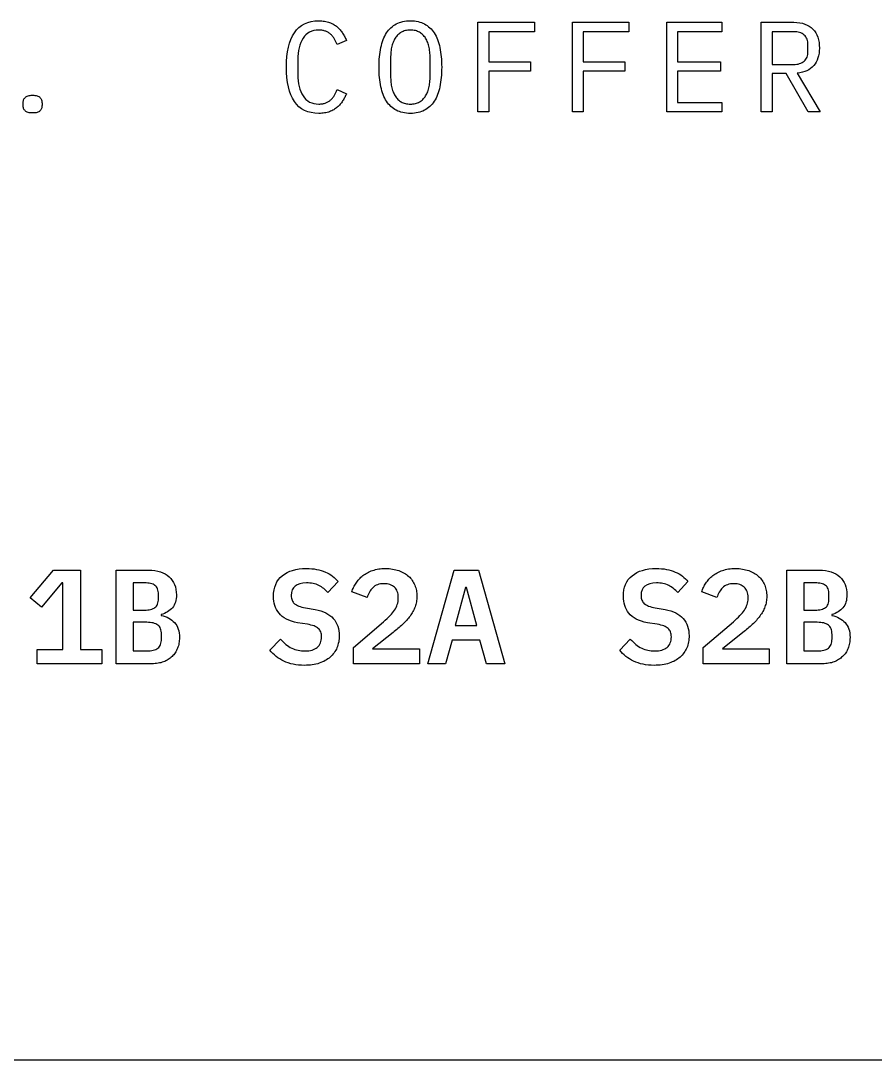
# Model space of a CAD drawing. Header units: metres. Extents: x 0 to 107, y 0 to 94.
# Drawn here: x 44.24 to 58.9, y 0 to 17.83 of the extents above; entities that cross this region are included whole.
import ezdxf

# ---------------------------------------------------------------- set-up
doc = ezdxf.new("R2010")
doc.units = ezdxf.units.M
doc.layers.add('ENGRAVE', color=7, linetype='Continuous')
doc.layers.add('OUTLINE', color=7, linetype='Continuous')

msp = doc.modelspace()

# ---------------------------------------------------------------- linework, layer by layer
at = {"layer": 'ENGRAVE'}
for points in [[(48.833, 16.693), (48.818, 16.77), (48.808, 16.852), (48.801, 16.94), (48.799, 17.033), (48.801, 17.127), (48.808, 17.214), (48.818, 17.297), (48.833, 17.373), (48.853, 17.444), (48.876, 17.509), (48.904, 17.569), (48.936, 17.623), (48.973, 17.671), (49.014, 17.712), (49.06, 17.747), (49.11, 17.776), (49.165, 17.799), (49.224, 17.815), (49.287, 17.824), (49.356, 17.827), (49.382, 17.827), (49.407, 17.826), (49.431, 17.823), (49.454, 17.82), (49.476, 17.816), (49.498, 17.811), (49.518, 17.805), (49.538, 17.799), (49.557, 17.791), (49.575, 17.783), (49.593, 17.775), (49.61, 17.765), (49.626, 17.755), (49.641, 17.745), (49.656, 17.734), (49.67, 17.722), (49.684, 17.709), (49.697, 17.697), (49.709, 17.684), (49.721, 17.67), (49.732, 17.657), (49.743, 17.642), (49.753, 17.628), (49.763, 17.613), (49.772, 17.598), (49.781, 17.583), (49.789, 17.567), (49.798, 17.552), (49.806, 17.537), (49.814, 17.522), (49.821, 17.506), (49.829, 17.491), (49.67, 17.418), (49.665, 17.431), (49.66, 17.443), (49.654, 17.455), (49.649, 17.467), (49.643, 17.479), (49.637, 17.491), (49.63, 17.503), (49.624, 17.514), (49.617, 17.525), (49.61, 17.536), (49.603, 17.546), (49.595, 17.556), (49.587, 17.566), (49.579, 17.575), (49.57, 17.584), (49.561, 17.593), (49.552, 17.601), (49.542, 17.609), (49.532, 17.617), (49.522, 17.624), (49.511, 17.63), (49.499, 17.636), (49.488, 17.642), (49.475, 17.647), (49.463, 17.652), (49.449, 17.656), (49.435, 17.659), (49.421, 17.662), (49.405, 17.664), (49.389, 17.666), (49.373, 17.666), (49.356, 17.667), (49.311, 17.665), (49.27, 17.658), (49.232, 17.647), (49.196, 17.632), (49.164, 17.613), (49.134, 17.589), (49.108, 17.561), (49.084, 17.528), (49.063, 17.492), (49.045, 17.453), (49.03, 17.411), (49.017, 17.366), (49.007, 17.319), (49, 17.268), (48.996, 17.215), (48.995, 17.159), (48.995, 16.908), (48.996, 16.851), (49, 16.798), (49.007, 16.748), (49.017, 16.7), (49.03, 16.655), (49.045, 16.613), (49.063, 16.574), (49.084, 16.538), (49.108, 16.506), (49.134, 16.478), (49.164, 16.454), (49.196, 16.434), (49.232, 16.419), (49.27, 16.408), (49.311, 16.402), (49.356, 16.4), (49.373, 16.4), (49.389, 16.401), (49.405, 16.402), (49.421, 16.405), (49.435, 16.407), (49.449, 16.411), (49.463, 16.415), (49.475, 16.419), (49.488, 16.425), (49.499, 16.43), (49.511, 16.436), (49.522, 16.443), (49.532, 16.45), (49.542, 16.457), (49.552, 16.465), (49.561, 16.473), (49.57, 16.482), (49.579, 16.491), (49.587, 16.5), (49.595, 16.51), (49.603, 16.52), (49.61, 16.531), (49.617, 16.541), (49.624, 16.552), (49.63, 16.564), (49.637, 16.575), (49.643, 16.587), (49.649, 16.599), (49.654, 16.611), (49.66, 16.623), (49.665, 16.636), (49.67, 16.648), (49.829, 16.576), (49.821, 16.56), (49.814, 16.544), (49.806, 16.528), (49.798, 16.513), (49.789, 16.498), (49.781, 16.482), (49.772, 16.467), (49.763, 16.452), (49.753, 16.438), (49.743, 16.423), (49.732, 16.409), (49.721, 16.396), (49.709, 16.382), (49.697, 16.369), (49.684, 16.357), (49.67, 16.345), (49.656, 16.333), (49.641, 16.322), (49.626, 16.311), (49.61, 16.301), (49.593, 16.292), (49.575, 16.283), (49.557, 16.275), (49.538, 16.268), (49.518, 16.261), (49.498, 16.255), (49.476, 16.25), (49.454, 16.246), (49.431, 16.243), (49.407, 16.241), (49.382, 16.239), (49.356, 16.239), (49.287, 16.242), (49.224, 16.252), (49.165, 16.268), (49.11, 16.29), (49.06, 16.319), (49.014, 16.354), (48.973, 16.396), (48.936, 16.444), (48.904, 16.498), (48.876, 16.557), (48.853, 16.622), (48.833, 16.693)], [(50.57, 16.379), (50.551, 16.4), (50.533, 16.423), (50.516, 16.448), (50.5, 16.474), (50.485, 16.501), (50.471, 16.53), (50.459, 16.561), (50.447, 16.593), (50.437, 16.626), (50.427, 16.66), (50.419, 16.697), (50.412, 16.734), (50.405, 16.773), (50.4, 16.813), (50.396, 16.854), (50.392, 16.897), (50.39, 16.941), (50.389, 16.987), (50.388, 17.033), (50.389, 17.079), (50.39, 17.124), (50.392, 17.168), (50.396, 17.211), (50.4, 17.252), (50.405, 17.292), (50.412, 17.331), (50.419, 17.369), (50.427, 17.405), (50.437, 17.44), (50.447, 17.473), (50.459, 17.505), (50.471, 17.536), (50.485, 17.565), (50.5, 17.592), (50.516, 17.618), (50.533, 17.643), (50.551, 17.666), (50.57, 17.688), (50.591, 17.708), (50.612, 17.726), (50.635, 17.744), (50.658, 17.759), (50.683, 17.773), (50.709, 17.786), (50.736, 17.797), (50.764, 17.806), (50.794, 17.814), (50.825, 17.82), (50.857, 17.824), (50.89, 17.827), (50.925, 17.827), (50.96, 17.827), (50.993, 17.824), (51.025, 17.82), (51.056, 17.814), (51.085, 17.806), (51.114, 17.797), (51.141, 17.786), (51.167, 17.773), (51.192, 17.759), (51.215, 17.744), (51.238, 17.726), (51.259, 17.708), (51.28, 17.688), (51.299, 17.666), (51.317, 17.643), (51.334, 17.618), (51.35, 17.592), (51.365, 17.565), (51.379, 17.536), (51.391, 17.505), (51.403, 17.473), (51.413, 17.44), (51.423, 17.405), (51.431, 17.369), (51.438, 17.331), (51.444, 17.292), (51.45, 17.252), (51.454, 17.211), (51.457, 17.168), (51.46, 17.124), (51.461, 17.079), (51.462, 17.033), (51.461, 16.987), (51.46, 16.941), (51.457, 16.897), (51.454, 16.854), (51.45, 16.813), (51.444, 16.773), (51.438, 16.734), (51.431, 16.697), (51.423, 16.66), (51.413, 16.626), (51.403, 16.593), (51.391, 16.561), (51.379, 16.53), (51.365, 16.501), (51.35, 16.474), (51.334, 16.448), (51.317, 16.423), (51.299, 16.4), (51.28, 16.379), (51.259, 16.359), (51.238, 16.34), (51.215, 16.323), (51.192, 16.307), (51.167, 16.293), (51.141, 16.28), (51.114, 16.269), (51.085, 16.26), (51.056, 16.252), (51.025, 16.247), (50.993, 16.242), (50.96, 16.24), (50.925, 16.239), (50.89, 16.24), (50.857, 16.242), (50.825, 16.247), (50.794, 16.252), (50.764, 16.26), (50.736, 16.269), (50.709, 16.28), (50.683, 16.293), (50.658, 16.307), (50.635, 16.323), (50.612, 16.34), (50.591, 16.359), (50.57, 16.379)], [(51.152, 16.493), (51.164, 16.507), (51.176, 16.522), (51.187, 16.538), (51.197, 16.555), (51.206, 16.573), (51.215, 16.592), (51.223, 16.611), (51.23, 16.631), (51.236, 16.653), (51.242, 16.675), (51.247, 16.698), (51.252, 16.721), (51.255, 16.746), (51.259, 16.771), (51.261, 16.797), (51.263, 16.824), (51.265, 16.851), (51.266, 16.879), (51.266, 16.908), (51.266, 17.159), (51.266, 17.187), (51.265, 17.215), (51.263, 17.242), (51.261, 17.268), (51.259, 17.294), (51.255, 17.319), (51.252, 17.344), (51.247, 17.368), (51.242, 17.391), (51.236, 17.413), (51.23, 17.434), (51.223, 17.455), (51.215, 17.475), (51.206, 17.493), (51.197, 17.511), (51.187, 17.528), (51.176, 17.544), (51.164, 17.559), (51.152, 17.573), (51.139, 17.587), (51.126, 17.599), (51.112, 17.61), (51.097, 17.621), (51.081, 17.63), (51.065, 17.639), (51.047, 17.646), (51.029, 17.653), (51.01, 17.658), (50.99, 17.662), (50.969, 17.665), (50.948, 17.666), (50.925, 17.667), (50.902, 17.666), (50.881, 17.665), (50.86, 17.662), (50.84, 17.658), (50.821, 17.653), (50.802, 17.646), (50.785, 17.639), (50.769, 17.63), (50.753, 17.621), (50.738, 17.61), (50.724, 17.599), (50.71, 17.587), (50.698, 17.573), (50.685, 17.559), (50.674, 17.544), (50.663, 17.528), (50.653, 17.511), (50.644, 17.493), (50.635, 17.475), (50.627, 17.455), (50.62, 17.434), (50.613, 17.413), (50.608, 17.391), (50.603, 17.368), (50.598, 17.344), (50.594, 17.319), (50.591, 17.294), (50.589, 17.268), (50.587, 17.242), (50.585, 17.215), (50.584, 17.187), (50.584, 17.159), (50.584, 16.908), (50.584, 16.879), (50.585, 16.851), (50.587, 16.824), (50.589, 16.797), (50.591, 16.771), (50.594, 16.746), (50.598, 16.721), (50.603, 16.698), (50.608, 16.675), (50.613, 16.653), (50.62, 16.631), (50.627, 16.611), (50.635, 16.592), (50.644, 16.573), (50.653, 16.555), (50.663, 16.538), (50.674, 16.522), (50.685, 16.507), (50.698, 16.493), (50.71, 16.48), (50.724, 16.467), (50.738, 16.456), (50.753, 16.445), (50.769, 16.436), (50.785, 16.427), (50.802, 16.42), (50.821, 16.414), (50.84, 16.409), (50.86, 16.405), (50.881, 16.402), (50.902, 16.4), (50.925, 16.4), (50.948, 16.4), (50.969, 16.402), (50.99, 16.405), (51.01, 16.409), (51.029, 16.414), (51.047, 16.42), (51.065, 16.427), (51.081, 16.436), (51.097, 16.445), (51.112, 16.456), (51.126, 16.467), (51.139, 16.48), (51.152, 16.493)], [(52.083, 17.801), (53.051, 17.801), (53.051, 17.64), (52.268, 17.64), (52.268, 17.123), (52.985, 17.123), (52.985, 16.963), (52.268, 16.963), (52.268, 16.265), (52.083, 16.265), (52.083, 17.801)], [(54.671, 17.64), (53.888, 17.64), (53.888, 17.123), (54.605, 17.123), (54.605, 16.963), (53.888, 16.963), (53.888, 16.265), (53.703, 16.265), (53.703, 17.801), (54.671, 17.801), (54.671, 17.64)], [(55.323, 16.265), (55.323, 17.801), (56.269, 17.801), (56.269, 17.64), (55.508, 17.64), (55.508, 17.123), (56.243, 17.123), (56.243, 16.963), (55.508, 16.963), (55.508, 16.426), (56.269, 16.426), (56.269, 16.265), (55.323, 16.265)], [(57.876, 17.62), (57.896, 17.584), (57.912, 17.545), (57.924, 17.503), (57.933, 17.457), (57.938, 17.41), (57.94, 17.359), (57.938, 17.313), (57.934, 17.27), (57.926, 17.229), (57.915, 17.19), (57.902, 17.154), (57.885, 17.12), (57.865, 17.089), (57.843, 17.06), (57.817, 17.033), (57.789, 17.009), (57.758, 16.989), (57.724, 16.971), (57.687, 16.956), (57.648, 16.944), (57.606, 16.936), (57.561, 16.93), (57.953, 16.265), (57.746, 16.265), (57.372, 16.921), (57.128, 16.921), (57.128, 16.265), (56.943, 16.265), (56.943, 17.801), (57.502, 17.801), (57.554, 17.799), (57.602, 17.794), (57.648, 17.785), (57.69, 17.772), (57.729, 17.755), (57.765, 17.735), (57.798, 17.712), (57.827, 17.684), (57.854, 17.654), (57.876, 17.62)], [(57.735, 17.228), (57.74, 17.251), (57.743, 17.275), (57.744, 17.302), (57.744, 17.416), (57.743, 17.442), (57.74, 17.467), (57.735, 17.49), (57.728, 17.511), (57.718, 17.531), (57.707, 17.55), (57.694, 17.567), (57.679, 17.582), (57.662, 17.596), (57.643, 17.608), (57.623, 17.618), (57.601, 17.626), (57.578, 17.632), (57.552, 17.637), (57.526, 17.639), (57.497, 17.64), (57.128, 17.64), (57.128, 17.077), (57.497, 17.077), (57.526, 17.078), (57.552, 17.081), (57.578, 17.085), (57.601, 17.092), (57.623, 17.1), (57.643, 17.11), (57.662, 17.122), (57.679, 17.135), (57.694, 17.151), (57.707, 17.168), (57.718, 17.186), (57.728, 17.206), (57.735, 17.228)], [(44.296, 16.314), (44.291, 16.325), (44.287, 16.337), (44.284, 16.35), (44.283, 16.364), (44.282, 16.378), (44.282, 16.417), (44.283, 16.431), (44.284, 16.445), (44.287, 16.457), (44.291, 16.469), (44.296, 16.481), (44.303, 16.492), (44.31, 16.502), (44.318, 16.512), (44.328, 16.521), (44.34, 16.528), (44.353, 16.535), (44.368, 16.54), (44.385, 16.544), (44.403, 16.547), (44.423, 16.549), (44.445, 16.549), (44.467, 16.549), (44.487, 16.547), (44.505, 16.544), (44.522, 16.54), (44.537, 16.535), (44.55, 16.528), (44.562, 16.521), (44.571, 16.512), (44.58, 16.502), (44.587, 16.492), (44.594, 16.481), (44.599, 16.469), (44.603, 16.457), (44.605, 16.445), (44.607, 16.431), (44.608, 16.417), (44.608, 16.378), (44.607, 16.364), (44.605, 16.35), (44.603, 16.337), (44.599, 16.325), (44.594, 16.314), (44.587, 16.303), (44.58, 16.293), (44.571, 16.283), (44.562, 16.274), (44.55, 16.267), (44.537, 16.26), (44.522, 16.255), (44.505, 16.251), (44.487, 16.248), (44.467, 16.246), (44.445, 16.246), (44.423, 16.246), (44.403, 16.248), (44.385, 16.251), (44.368, 16.255), (44.353, 16.26), (44.34, 16.267), (44.328, 16.274), (44.318, 16.283), (44.31, 16.293), (44.303, 16.303), (44.296, 16.314)], [(45.267, 7.046), (45.631, 7.046), (45.631, 6.8), (44.524, 6.8), (44.524, 7.046), (44.966, 7.046), (44.966, 8.187), (44.945, 8.187), (44.596, 7.773), (44.407, 7.932), (44.805, 8.405), (45.267, 8.405), (45.267, 7.046)], [(46.817, 8.262), (46.842, 8.23), (46.864, 8.195), (46.881, 8.157), (46.894, 8.117), (46.904, 8.075), (46.91, 8.03), (46.912, 7.982), (46.911, 7.949), (46.907, 7.917), (46.902, 7.886), (46.895, 7.858), (46.885, 7.831), (46.873, 7.806), (46.86, 7.783), (46.844, 7.761), (46.826, 7.741), (46.806, 7.723), (46.785, 7.706), (46.762, 7.69), (46.737, 7.676), (46.71, 7.663), (46.682, 7.652), (46.652, 7.642), (46.652, 7.63), (46.687, 7.621), (46.72, 7.61), (46.752, 7.597), (46.781, 7.582), (46.809, 7.565), (46.835, 7.547), (46.859, 7.527), (46.881, 7.505), (46.9, 7.481), (46.917, 7.455), (46.932, 7.426), (46.944, 7.395), (46.953, 7.362), (46.959, 7.327), (46.963, 7.289), (46.965, 7.249), (46.964, 7.224), (46.962, 7.199), (46.96, 7.175), (46.956, 7.152), (46.952, 7.13), (46.946, 7.108), (46.939, 7.086), (46.931, 7.066), (46.922, 7.046), (46.913, 7.026), (46.902, 7.007), (46.891, 6.989), (46.879, 6.972), (46.866, 6.955), (46.852, 6.939), (46.837, 6.924), (46.821, 6.91), (46.805, 6.896), (46.788, 6.883), (46.77, 6.871), (46.751, 6.86), (46.731, 6.85), (46.711, 6.841), (46.69, 6.832), (46.668, 6.825), (46.645, 6.818), (46.622, 6.813), (46.598, 6.808), (46.573, 6.805), (46.548, 6.802), (46.522, 6.801), (46.495, 6.8), (45.879, 6.8), (45.879, 8.405), (46.438, 8.405), (46.493, 8.404), (46.545, 8.398), (46.594, 8.389), (46.639, 8.377), (46.682, 8.361), (46.721, 8.341), (46.756, 8.318), (46.789, 8.292), (46.817, 8.262)], [(48.754, 6.844), (48.718, 6.862), (48.684, 6.882), (48.652, 6.904), (48.621, 6.927), (48.592, 6.951), (48.565, 6.977), (48.539, 7.004), (48.515, 7.032), (48.697, 7.221), (48.72, 7.196), (48.743, 7.173), (48.767, 7.151), (48.791, 7.131), (48.815, 7.113), (48.84, 7.096), (48.866, 7.081), (48.892, 7.068), (48.918, 7.056), (48.945, 7.046), (48.972, 7.038), (49, 7.031), (49.028, 7.025), (49.057, 7.022), (49.086, 7.019), (49.116, 7.019), (49.149, 7.019), (49.181, 7.022), (49.21, 7.027), (49.238, 7.034), (49.263, 7.043), (49.287, 7.053), (49.308, 7.066), (49.327, 7.081), (49.345, 7.097), (49.36, 7.115), (49.372, 7.135), (49.383, 7.157), (49.391, 7.18), (49.396, 7.205), (49.4, 7.232), (49.401, 7.26), (49.4, 7.283), (49.398, 7.305), (49.393, 7.326), (49.387, 7.345), (49.379, 7.362), (49.37, 7.378), (49.359, 7.393), (49.346, 7.406), (49.331, 7.418), (49.313, 7.429), (49.294, 7.439), (49.272, 7.448), (49.247, 7.457), (49.22, 7.464), (49.191, 7.471), (49.159, 7.476), (48.989, 7.504), (48.935, 7.515), (48.886, 7.529), (48.84, 7.545), (48.798, 7.564), (48.761, 7.585), (48.727, 7.61), (48.697, 7.636), (48.672, 7.666), (48.65, 7.697), (48.631, 7.73), (48.614, 7.765), (48.601, 7.8), (48.591, 7.837), (48.583, 7.876), (48.579, 7.916), (48.578, 7.957), (48.58, 8.013), (48.587, 8.065), (48.599, 8.114), (48.615, 8.16), (48.636, 8.203), (48.662, 8.242), (48.692, 8.278), (48.727, 8.31), (48.766, 8.339), (48.809, 8.364), (48.855, 8.385), (48.905, 8.402), (48.959, 8.416), (49.016, 8.425), (49.077, 8.431), (49.141, 8.433), (49.187, 8.432), (49.232, 8.429), (49.275, 8.425), (49.317, 8.418), (49.357, 8.41), (49.395, 8.399), (49.431, 8.387), (49.467, 8.373), (49.5, 8.358), (49.532, 8.341), (49.562, 8.322), (49.59, 8.302), (49.616, 8.281), (49.641, 8.259), (49.665, 8.235), (49.686, 8.21), (49.509, 8.021), (49.493, 8.04), (49.475, 8.057), (49.457, 8.074), (49.438, 8.089), (49.419, 8.104), (49.398, 8.118), (49.377, 8.13), (49.355, 8.142), (49.332, 8.153), (49.308, 8.162), (49.283, 8.169), (49.257, 8.176), (49.23, 8.181), (49.202, 8.184), (49.173, 8.186), (49.143, 8.187), (49.082, 8.184), (49.029, 8.173), (48.984, 8.156), (48.947, 8.133), (48.918, 8.102), (48.898, 8.065), (48.885, 8.021), (48.881, 7.971), (48.882, 7.948), (48.885, 7.927), (48.889, 7.908), (48.895, 7.89), (48.903, 7.873), (48.912, 7.857), (48.923, 7.843), (48.936, 7.83), (48.951, 7.819), (48.969, 7.808), (48.989, 7.798), (49.011, 7.788), (49.036, 7.78), (49.063, 7.772), (49.093, 7.765), (49.125, 7.759), (49.293, 7.729), (49.343, 7.718), (49.391, 7.705), (49.435, 7.689), (49.475, 7.671), (49.512, 7.651), (49.546, 7.628), (49.576, 7.603), (49.603, 7.575), (49.627, 7.545), (49.648, 7.514), (49.665, 7.48), (49.679, 7.444), (49.69, 7.406), (49.698, 7.366), (49.703, 7.325), (49.705, 7.281), (49.704, 7.253), (49.702, 7.226), (49.699, 7.199), (49.695, 7.173), (49.689, 7.147), (49.683, 7.123), (49.675, 7.098), (49.665, 7.075), (49.655, 7.052), (49.644, 7.03), (49.631, 7.009), (49.617, 6.988), (49.602, 6.968), (49.586, 6.949), (49.569, 6.931), (49.55, 6.914), (49.531, 6.897), (49.51, 6.882), (49.489, 6.867), (49.466, 6.854), (49.442, 6.841), (49.417, 6.83), (49.39, 6.819), (49.363, 6.809), (49.335, 6.801), (49.305, 6.793), (49.275, 6.787), (49.243, 6.782), (49.211, 6.778), (49.177, 6.775), (49.142, 6.773), (49.107, 6.772), (49.056, 6.774), (49.007, 6.777), (48.96, 6.782), (48.915, 6.79), (48.872, 6.8), (48.83, 6.813), (48.791, 6.827), (48.754, 6.844)], [(50.619, 7.675), (50.638, 7.698), (50.654, 7.721), (50.669, 7.744), (50.682, 7.767), (50.692, 7.791), (50.701, 7.815), (50.708, 7.84), (50.713, 7.865), (50.716, 7.89), (50.717, 7.916), (50.717, 7.939), (50.716, 7.966), (50.713, 7.993), (50.708, 8.017), (50.7, 8.04), (50.691, 8.061), (50.68, 8.08), (50.667, 8.097), (50.652, 8.113), (50.635, 8.127), (50.617, 8.139), (50.597, 8.15), (50.575, 8.158), (50.552, 8.165), (50.527, 8.169), (50.501, 8.172), (50.473, 8.173), (50.442, 8.172), (50.413, 8.169), (50.386, 8.163), (50.361, 8.156), (50.338, 8.146), (50.317, 8.134), (50.297, 8.12), (50.28, 8.104), (50.263, 8.086), (50.249, 8.068), (50.235, 8.048), (50.222, 8.027), (50.211, 8.005), (50.2, 7.982), (50.191, 7.959), (50.183, 7.934), (49.921, 8.033), (49.927, 8.052), (49.935, 8.072), (49.943, 8.091), (49.952, 8.11), (49.961, 8.128), (49.971, 8.147), (49.982, 8.165), (49.993, 8.183), (50.005, 8.201), (50.018, 8.219), (50.032, 8.235), (50.046, 8.252), (50.061, 8.267), (50.077, 8.282), (50.093, 8.297), (50.111, 8.311), (50.128, 8.325), (50.147, 8.337), (50.167, 8.349), (50.187, 8.361), (50.209, 8.372), (50.231, 8.382), (50.254, 8.391), (50.277, 8.4), (50.302, 8.407), (50.327, 8.414), (50.354, 8.42), (50.381, 8.425), (50.409, 8.428), (50.438, 8.431), (50.467, 8.432), (50.498, 8.433), (50.53, 8.432), (50.561, 8.431), (50.591, 8.428), (50.62, 8.424), (50.648, 8.419), (50.675, 8.413), (50.701, 8.406), (50.727, 8.397), (50.751, 8.388), (50.775, 8.378), (50.798, 8.367), (50.819, 8.355), (50.84, 8.342), (50.86, 8.328), (50.878, 8.314), (50.896, 8.298), (50.913, 8.282), (50.928, 8.265), (50.943, 8.248), (50.957, 8.229), (50.969, 8.21), (50.981, 8.19), (50.991, 8.169), (51.001, 8.148), (51.009, 8.126), (51.016, 8.103), (51.022, 8.08), (51.027, 8.056), (51.031, 8.032), (51.034, 8.008), (51.036, 7.983), (51.036, 7.957), (51.036, 7.932), (51.034, 7.908), (51.032, 7.885), (51.028, 7.862), (51.024, 7.84), (51.019, 7.818), (51.012, 7.796), (51.005, 7.775), (50.997, 7.755), (50.988, 7.734), (50.979, 7.714), (50.968, 7.694), (50.957, 7.675), (50.945, 7.656), (50.932, 7.636), (50.919, 7.618), (50.905, 7.599), (50.89, 7.581), (50.875, 7.562), (50.859, 7.544), (50.842, 7.526), (50.825, 7.509), (50.807, 7.491), (50.789, 7.474), (50.77, 7.457), (50.751, 7.439), (50.731, 7.422), (50.711, 7.405), (50.691, 7.388), (50.67, 7.37), (50.649, 7.353), (50.627, 7.336), (50.277, 7.053), (51.08, 7.053), (51.08, 6.8), (49.948, 6.8), (49.948, 7.081), (50.464, 7.52), (50.495, 7.547), (50.524, 7.574), (50.551, 7.6), (50.576, 7.625), (50.599, 7.65), (50.619, 7.675)], [(52.115, 7.207), (51.639, 7.207), (51.528, 6.8), (51.225, 6.8), (51.676, 8.405), (52.094, 8.405), (52.547, 6.8), (52.228, 6.8), (52.115, 7.207)], [(54.754, 6.844), (54.718, 6.862), (54.684, 6.882), (54.652, 6.904), (54.621, 6.927), (54.592, 6.951), (54.565, 6.977), (54.539, 7.004), (54.515, 7.032), (54.697, 7.221), (54.72, 7.196), (54.743, 7.173), (54.767, 7.151), (54.791, 7.131), (54.815, 7.113), (54.84, 7.096), (54.866, 7.081), (54.892, 7.068), (54.918, 7.056), (54.945, 7.046), (54.972, 7.038), (55, 7.031), (55.028, 7.025), (55.057, 7.022), (55.086, 7.019), (55.116, 7.019), (55.149, 7.019), (55.181, 7.022), (55.21, 7.027), (55.238, 7.034), (55.263, 7.043), (55.287, 7.053), (55.308, 7.066), (55.327, 7.081), (55.345, 7.097), (55.36, 7.115), (55.372, 7.135), (55.383, 7.157), (55.391, 7.18), (55.396, 7.205), (55.4, 7.232), (55.401, 7.26), (55.4, 7.283), (55.398, 7.305), (55.393, 7.326), (55.387, 7.345), (55.379, 7.362), (55.37, 7.378), (55.359, 7.393), (55.346, 7.406), (55.331, 7.418), (55.313, 7.429), (55.294, 7.439), (55.272, 7.448), (55.247, 7.457), (55.22, 7.464), (55.191, 7.471), (55.159, 7.476), (54.989, 7.504), (54.935, 7.515), (54.886, 7.529), (54.84, 7.545), (54.798, 7.564), (54.761, 7.585), (54.727, 7.61), (54.697, 7.636), (54.672, 7.666), (54.65, 7.697), (54.631, 7.73), (54.614, 7.765), (54.601, 7.8), (54.591, 7.837), (54.583, 7.876), (54.579, 7.916), (54.578, 7.957), (54.58, 8.013), (54.587, 8.065), (54.599, 8.114), (54.615, 8.16), (54.636, 8.203), (54.662, 8.242), (54.692, 8.278), (54.727, 8.31), (54.766, 8.339), (54.809, 8.364), (54.855, 8.385), (54.905, 8.402), (54.959, 8.416), (55.016, 8.425), (55.077, 8.431), (55.141, 8.433), (55.187, 8.432), (55.232, 8.429), (55.275, 8.425), (55.317, 8.418), (55.357, 8.41), (55.395, 8.399), (55.431, 8.387), (55.467, 8.373), (55.5, 8.358), (55.532, 8.341), (55.562, 8.322), (55.59, 8.302), (55.616, 8.281), (55.641, 8.259), (55.665, 8.235), (55.686, 8.21), (55.509, 8.021), (55.493, 8.04), (55.475, 8.057), (55.457, 8.074), (55.438, 8.089), (55.419, 8.104), (55.398, 8.118), (55.377, 8.13), (55.355, 8.142), (55.332, 8.153), (55.308, 8.162), (55.283, 8.169), (55.257, 8.176), (55.23, 8.181), (55.202, 8.184), (55.173, 8.186), (55.143, 8.187), (55.082, 8.184), (55.029, 8.173), (54.984, 8.156), (54.947, 8.133), (54.918, 8.102), (54.898, 8.065), (54.885, 8.021), (54.881, 7.971), (54.882, 7.948), (54.885, 7.927), (54.889, 7.908), (54.895, 7.89), (54.903, 7.873), (54.912, 7.857), (54.923, 7.843), (54.936, 7.83), (54.951, 7.819), (54.969, 7.808), (54.989, 7.798), (55.011, 7.788), (55.036, 7.78), (55.063, 7.772), (55.093, 7.765), (55.125, 7.759), (55.293, 7.729), (55.343, 7.718), (55.391, 7.705), (55.435, 7.689), (55.475, 7.671), (55.512, 7.651), (55.546, 7.628), (55.576, 7.603), (55.603, 7.575), (55.627, 7.545), (55.648, 7.514), (55.665, 7.48), (55.679, 7.444), (55.69, 7.406), (55.698, 7.366), (55.703, 7.325), (55.705, 7.281), (55.704, 7.253), (55.702, 7.226), (55.699, 7.199), (55.695, 7.173), (55.689, 7.147), (55.683, 7.123), (55.675, 7.098), (55.665, 7.075), (55.655, 7.052), (55.644, 7.03), (55.631, 7.009), (55.617, 6.988), (55.602, 6.968), (55.586, 6.949), (55.569, 6.931), (55.55, 6.914), (55.531, 6.897), (55.51, 6.882), (55.489, 6.867), (55.466, 6.854), (55.442, 6.841), (55.417, 6.83), (55.39, 6.819), (55.363, 6.809), (55.335, 6.801), (55.305, 6.793), (55.275, 6.787), (55.243, 6.782), (55.211, 6.778), (55.177, 6.775), (55.142, 6.773), (55.107, 6.772), (55.056, 6.774), (55.007, 6.777), (54.96, 6.782), (54.915, 6.79), (54.872, 6.8), (54.83, 6.813), (54.791, 6.827), (54.754, 6.844)], [(56.599, 7.65), (56.619, 7.675), (56.638, 7.698), (56.654, 7.721), (56.669, 7.744), (56.682, 7.767), (56.692, 7.791), (56.701, 7.815), (56.708, 7.84), (56.713, 7.865), (56.716, 7.89), (56.717, 7.916), (56.717, 7.939), (56.716, 7.966), (56.713, 7.993), (56.708, 8.017), (56.7, 8.04), (56.691, 8.061), (56.68, 8.08), (56.667, 8.097), (56.652, 8.113), (56.635, 8.127), (56.617, 8.139), (56.597, 8.15), (56.575, 8.158), (56.552, 8.165), (56.527, 8.169), (56.501, 8.172), (56.473, 8.173), (56.442, 8.172), (56.413, 8.169), (56.386, 8.163), (56.361, 8.156), (56.338, 8.146), (56.317, 8.134), (56.297, 8.12), (56.28, 8.104), (56.263, 8.086), (56.249, 8.068), (56.235, 8.048), (56.222, 8.027), (56.211, 8.005), (56.2, 7.982), (56.191, 7.959), (56.183, 7.934), (55.921, 8.033), (55.927, 8.052), (55.935, 8.072), (55.943, 8.091), (55.952, 8.11), (55.961, 8.128), (55.971, 8.147), (55.982, 8.165), (55.993, 8.183), (56.005, 8.201), (56.018, 8.219), (56.032, 8.235), (56.046, 8.252), (56.061, 8.267), (56.077, 8.282), (56.093, 8.297), (56.111, 8.311), (56.128, 8.325), (56.147, 8.337), (56.167, 8.349), (56.187, 8.361), (56.209, 8.372), (56.231, 8.382), (56.254, 8.391), (56.277, 8.4), (56.302, 8.407), (56.327, 8.414), (56.354, 8.42), (56.381, 8.425), (56.409, 8.428), (56.438, 8.431), (56.467, 8.432), (56.498, 8.433), (56.53, 8.432), (56.561, 8.431), (56.591, 8.428), (56.62, 8.424), (56.648, 8.419), (56.675, 8.413), (56.701, 8.406), (56.727, 8.397), (56.751, 8.388), (56.775, 8.378), (56.798, 8.367), (56.819, 8.355), (56.84, 8.342), (56.86, 8.328), (56.878, 8.314), (56.896, 8.298), (56.913, 8.282), (56.928, 8.265), (56.943, 8.248), (56.957, 8.229), (56.969, 8.21), (56.981, 8.19), (56.991, 8.169), (57.001, 8.148), (57.009, 8.126), (57.016, 8.103), (57.022, 8.08), (57.027, 8.056), (57.031, 8.032), (57.034, 8.008), (57.036, 7.983), (57.036, 7.957), (57.036, 7.932), (57.034, 7.908), (57.032, 7.885), (57.028, 7.862), (57.024, 7.84), (57.019, 7.818), (57.012, 7.796), (57.005, 7.775), (56.997, 7.755), (56.988, 7.734), (56.979, 7.714), (56.968, 7.694), (56.957, 7.675), (56.945, 7.656), (56.932, 7.636), (56.919, 7.618), (56.905, 7.599), (56.89, 7.581), (56.875, 7.562), (56.859, 7.544), (56.842, 7.526), (56.825, 7.509), (56.807, 7.491), (56.789, 7.474), (56.77, 7.457), (56.751, 7.439), (56.731, 7.422), (56.711, 7.405), (56.691, 7.388), (56.67, 7.37), (56.649, 7.353), (56.627, 7.336), (56.277, 7.053), (57.08, 7.053), (57.08, 6.8), (55.948, 6.8), (55.948, 7.081), (56.464, 7.52), (56.495, 7.547), (56.524, 7.574), (56.551, 7.6), (56.576, 7.625), (56.599, 7.65)], [(58.342, 8.23), (58.364, 8.195), (58.381, 8.157), (58.394, 8.117), (58.404, 8.075), (58.41, 8.03), (58.412, 7.982), (58.411, 7.949), (58.407, 7.917), (58.402, 7.886), (58.395, 7.858), (58.385, 7.831), (58.373, 7.806), (58.36, 7.783), (58.344, 7.761), (58.326, 7.741), (58.306, 7.723), (58.285, 7.706), (58.262, 7.69), (58.237, 7.676), (58.21, 7.663), (58.182, 7.652), (58.152, 7.642), (58.152, 7.63), (58.187, 7.621), (58.22, 7.61), (58.252, 7.597), (58.281, 7.582), (58.309, 7.565), (58.335, 7.547), (58.359, 7.527), (58.381, 7.505), (58.4, 7.481), (58.417, 7.455), (58.432, 7.426), (58.444, 7.395), (58.453, 7.362), (58.459, 7.327), (58.463, 7.289), (58.465, 7.249), (58.464, 7.224), (58.462, 7.199), (58.46, 7.175), (58.456, 7.152), (58.452, 7.13), (58.446, 7.108), (58.439, 7.086), (58.431, 7.066), (58.422, 7.046), (58.413, 7.026), (58.402, 7.007), (58.391, 6.989), (58.379, 6.972), (58.366, 6.955), (58.352, 6.939), (58.337, 6.924), (58.321, 6.91), (58.305, 6.896), (58.288, 6.883), (58.27, 6.871), (58.251, 6.86), (58.231, 6.85), (58.211, 6.841), (58.19, 6.832), (58.168, 6.825), (58.145, 6.818), (58.122, 6.813), (58.098, 6.808), (58.073, 6.805), (58.048, 6.802), (58.022, 6.801), (57.995, 6.8), (57.379, 6.8), (57.379, 8.405), (57.938, 8.405), (57.993, 8.404), (58.045, 8.398), (58.094, 8.389), (58.139, 8.377), (58.182, 8.361), (58.221, 8.341), (58.256, 8.318), (58.289, 8.292), (58.317, 8.262), (58.342, 8.23)], [(46.559, 7.776), (46.57, 7.79), (46.581, 7.806), (46.589, 7.824), (46.595, 7.843), (46.6, 7.865), (46.603, 7.889), (46.603, 7.916), (46.603, 7.991), (46.603, 8.017), (46.6, 8.041), (46.595, 8.063), (46.589, 8.083), (46.581, 8.101), (46.57, 8.117), (46.559, 8.131), (46.545, 8.143), (46.529, 8.153), (46.512, 8.162), (46.492, 8.17), (46.47, 8.176), (46.447, 8.181), (46.421, 8.184), (46.394, 8.186), (46.364, 8.187), (46.173, 8.187), (46.173, 7.72), (46.364, 7.72), (46.394, 7.721), (46.421, 7.723), (46.447, 7.726), (46.47, 7.731), (46.492, 7.737), (46.512, 7.745), (46.529, 7.753), (46.545, 7.764), (46.559, 7.776)], [(51.869, 8.109), (51.692, 7.453), (52.064, 7.453), (51.887, 8.109), (51.869, 8.109)], [(58.07, 7.79), (58.081, 7.806), (58.089, 7.824), (58.095, 7.843), (58.1, 7.865), (58.103, 7.889), (58.103, 7.916), (58.103, 7.991), (58.103, 8.017), (58.1, 8.041), (58.095, 8.063), (58.089, 8.083), (58.081, 8.101), (58.07, 8.117), (58.059, 8.131), (58.045, 8.143), (58.029, 8.153), (58.012, 8.162), (57.992, 8.17), (57.97, 8.176), (57.947, 8.181), (57.921, 8.184), (57.894, 8.186), (57.864, 8.187), (57.673, 8.187), (57.673, 7.72), (57.864, 7.72), (57.894, 7.721), (57.921, 7.723), (57.947, 7.726), (57.97, 7.731), (57.992, 7.737), (58.012, 7.745), (58.029, 7.753), (58.045, 7.764), (58.059, 7.776), (58.07, 7.79)], [(46.621, 7.093), (46.632, 7.111), (46.641, 7.13), (46.647, 7.151), (46.652, 7.175), (46.655, 7.2), (46.656, 7.228), (46.656, 7.304), (46.655, 7.331), (46.652, 7.356), (46.647, 7.379), (46.641, 7.4), (46.632, 7.419), (46.621, 7.436), (46.608, 7.451), (46.593, 7.464), (46.576, 7.475), (46.558, 7.484), (46.537, 7.492), (46.514, 7.499), (46.489, 7.504), (46.463, 7.508), (46.434, 7.51), (46.403, 7.511), (46.173, 7.511), (46.173, 7.019), (46.403, 7.019), (46.434, 7.019), (46.463, 7.021), (46.489, 7.025), (46.514, 7.03), (46.537, 7.037), (46.558, 7.045), (46.576, 7.055), (46.593, 7.066), (46.608, 7.078), (46.621, 7.093)], [(58.132, 7.111), (58.141, 7.13), (58.147, 7.151), (58.152, 7.175), (58.155, 7.2), (58.156, 7.228), (58.156, 7.304), (58.155, 7.331), (58.152, 7.356), (58.147, 7.379), (58.141, 7.4), (58.132, 7.419), (58.121, 7.436), (58.108, 7.451), (58.093, 7.464), (58.076, 7.475), (58.058, 7.484), (58.037, 7.492), (58.014, 7.499), (57.989, 7.504), (57.963, 7.508), (57.934, 7.51), (57.903, 7.511), (57.673, 7.511), (57.673, 7.019), (57.903, 7.019), (57.934, 7.019), (57.963, 7.021), (57.989, 7.025), (58.014, 7.03), (58.037, 7.037), (58.058, 7.045), (58.076, 7.055), (58.093, 7.066), (58.108, 7.078), (58.121, 7.093), (58.132, 7.111)]]:
    msp.add_lwpolyline(points, close=True, dxfattribs=at)
at = {"layer": 'OUTLINE'}
msp.add_lwpolyline([(78.657, 0), (28.352, 0)], dxfattribs=at)

doc.saveas('drawing.dxf')
